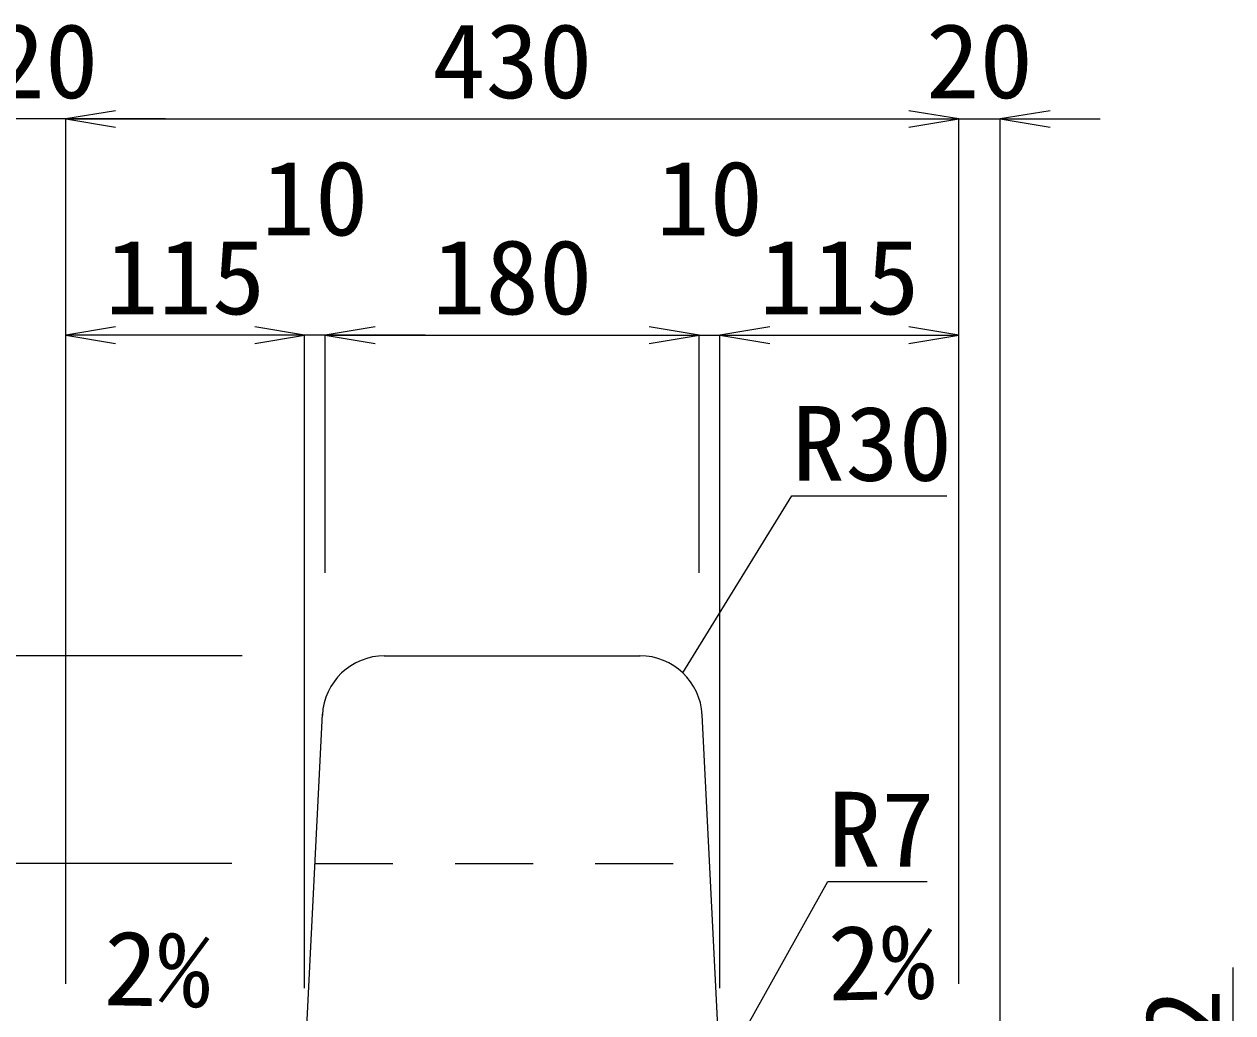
# Model space of a CAD drawing. Units: millimetres at full size; some dimension numbers follow another scale. Extents: x -734 to 58102, y 49499 to 87169.
# Drawn here: x 18029 to 18611, y 63520 to 63996 of the extents above; entities that cross this region are included whole.
import ezdxf
from ezdxf.enums import TextEntityAlignment as Align

# ---------------------------------------------------------------- set-up
doc = ezdxf.new("R2010")
doc.units = ezdxf.units.MM
doc.header["$LTSCALE"] = 50
doc.linetypes.add('USER1', pattern=[1.35, 0.75, -0.6])
for name, color, linetype, lineweight in [('寸法線', 7, 'Continuous', 13), ('引出線', 4, 'Continuous', 13), ('本体', 2, 'Continuous', 20)]:
    doc.layers.add(name, color=color, linetype=linetype, lineweight=lineweight)
doc.styles.add('ＭＳ 明朝', font='')
doc.styles.get('ＭＳ 明朝').set_extended_font_data('MS Mincho')

# ---------------------------------------------------------------- blocks, each defined once
blk = doc.blocks.new('open_arrow')
at = {"color": 0, "linetype": 'Continuous', "lineweight": -2}
blk.add_lwpolyline([(7.5, 1.25), (0, 0), (7.5, -1.25)], dxfattribs=at)

msp = doc.modelspace()

# ---------------------------------------------------------------- linework, layer by layer
at = {"layer": '寸法線'}
for p, q in [((18096.91, 63950.47), (17980.91, 63950.47)), ((18048.91, 63950.47), (18478.91, 63950.47)), ((18048.91, 63534.05), (18048.91, 63950.47)), ((18048.91, 63534.05), (18048.91, 63950.47)), ((18430.91, 63950.47), (18546.91, 63950.47)), ((18478.91, 63534.05), (18478.91, 63950.47)), ((18478.91, 63534.05), (18478.91, 63950.47)), ((18498.91, 63407.05), (18498.91, 63950.47)), ((18163.91, 63846.42), (18048.91, 63846.42)), ((18048.91, 63534.05), (18048.91, 63846.42)), ((18221.91, 63846.42), (18115.91, 63846.42)), ((18163.91, 63532.05), (18163.91, 63846.42)), ((18163.91, 63532.05), (18163.91, 63846.42)), ((18173.91, 63846.42), (18353.91, 63846.42)), ((18173.91, 63732.05), (18173.91, 63846.42)), ((18173.91, 63732.05), (18173.91, 63846.42)), ((18305.91, 63846.42), (18411.91, 63846.42)), ((18353.91, 63732.05), (18353.91, 63846.42)), ((18353.91, 63732.05), (18353.91, 63846.42)), ((18363.91, 63532.05), (18363.91, 63846.42)), ((18363.91, 63846.42), (18478.91, 63846.42)), ((18363.91, 63532.05), (18363.91, 63846.42)), ((18478.91, 63534.05), (18478.91, 63846.42)), ((18133.89, 63692.03), (17737.55, 63692.03)), ((18133.89, 63692.03), (17813.1, 63692.03)), ((18128.89, 63592.03), (17813.1, 63592.03)), ((18128.89, 63592.03), (17813.1, 63592.03)), ((18610.85, 63542.03), (18610.85, 63444.03))]:
    msp.add_line(p, q, dxfattribs=at)
at = {"layer": '引出線'}
for points in [[(18346.05, 63683.76), (18398.51, 63769.1), (18473.18, 63769.1)], [(18365.8, 63493.74), (18415.83, 63583.35), (18463.76, 63583.35)]]:
    msp.add_lwpolyline(points, dxfattribs=at)
at = {"layer": '本体'}
for p, q in [((18202.26, 63692.03), (18325.56, 63692.03)), ((18164.24, 63498.51), (18172.51, 63663.92)), ((18363.59, 63498.51), (18355.33, 63663.67))]:
    msp.add_line(p, q, dxfattribs=at)
at = {"layer": '本体', "linetype": 'USER1', "lineweight": 9}
msp.add_line((18168.91, 63592.03), (18358.91, 63592.03), dxfattribs=at)
at = {"layer": '本体'}
for centre, start, end in [((18202.45, 63662.03), 90, 177.13758), ((18325.37, 63662.03), 2.8624, 90)]:
    msp.add_arc(centre, 30, start, end, dxfattribs=at)

# ---------------------------------------------------------------- block references
at = {"layer": '寸法線', "xscale": 3.2, "yscale": 3.2}
for p in [(18048.91, 63950.47), (18048.91, 63950.47), (18498.91, 63950.47), (18048.91, 63846.42), (18173.91, 63846.42), (18173.91, 63846.42), (18363.91, 63846.42), (18363.91, 63846.42)]:
    msp.add_blockref('open_arrow', p, dxfattribs=at)
at = {"layer": '寸法線', "xscale": 3.2, "yscale": 3.2, "rotation": 180}
for p in [(18478.91, 63950.47), (18478.91, 63950.47), (18163.91, 63846.42), (18163.91, 63846.42), (18353.91, 63846.42), (18353.91, 63846.42), (18478.91, 63846.42)]:
    msp.add_blockref('open_arrow', p, dxfattribs=at)
at = {"layer": '引出線', "xscale": 0.0533, "yscale": 0.0533, "rotation": 58.4}
msp.add_blockref('open_arrow', (18346.05, 63683.76), dxfattribs=at)

# ---------------------------------------------------------------- texts
at = {"layer": '寸法線', "style": 'ＭＳ 明朝', "width": 1.05}
for s, p in [('20', (18038.91, 63978.49)), ('430', (18263.91, 63978.49)), ('20', (18488.91, 63978.49)), ('10', (18168.91, 63912.42)), ('10', (18358.91, 63912.42)), ('115', (18106.41, 63874.44)), ('180', (18263.91, 63874.44)), ('115', (18421.41, 63874.44))]:
    msp.add_text(s, height=36.03, dxfattribs=at).set_placement(p, align=Align.MIDDLE_CENTER)
msp.add_text('2', height=36.03, rotation=90, dxfattribs=at).set_placement((18586.56, 63518.81), align=Align.MIDDLE_CENTER)
at = {"layer": '引出線', "style": 'ＭＳ 明朝', "width": 1.05}
for s, p in [('R30', (18398.51, 63812.3)), ('R7', (18415.83, 63626.55))]:
    msp.add_text(s, height=36.03, dxfattribs=at).set_placement(p, align=Align.TOP_LEFT)
msp.add_text('2%', height=36.03, rotation=358.854, dxfattribs=at).set_placement((18119.15, 63558.88), align=Align.TOP_RIGHT)
msp.add_text('2%', height=36.03, rotation=1.146, dxfattribs=at).set_placement((18415.59, 63562.1), align=Align.TOP_LEFT)

doc.saveas('drawing.dxf')
